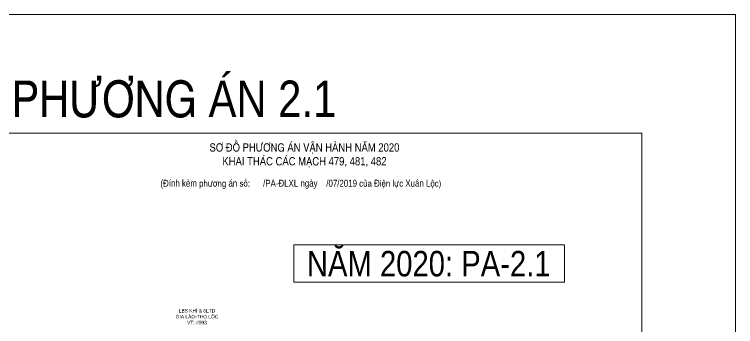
# Model space of a CAD drawing. Header units: inches. Extents: x 2152 to 4977, y -3144 to -873.
# Drawn here: x 2973.4 to 3403, y -1063.3 to -877.5 of the extents above; entities that cross this region are included whole.
import ezdxf

# ---------------------------------------------------------------- set-up
doc = ezdxf.new("R2010")
doc.units = ezdxf.units.IN
doc.header["$LTSCALE"] = 0.2
doc.header["$MEASUREMENT"] = 0
for name, color, linetype, lineweight in [('Day 22kV', 1, 'Continuous', 13), ('Khung', 7, 'Continuous', 13), ('Text', 7, 'Continuous', 9)]:
    doc.layers.add(name, color=color, linetype=linetype, lineweight=lineweight)
doc.styles.add('V-H-C', font='VHELVCN.TTF')

msp = doc.modelspace()

# ---------------------------------------------------------------- linework, layer by layer
at = {"layer": 'Day 22kV'}
msp.add_lwpolyline([(2801.12, -948.24), (3347.12, -948.24), (3347.12, -1334.34), (2801.12, -1334.34)], close=True, dxfattribs=at)
at = {"layer": 'Khung'}
msp.add_lwpolyline([(2740.34, -877.54), (3402.99, -877.54), (3402.99, -1783.53), (2740.34, -1783.53)], close=True, dxfattribs=at)
at = {"layer": 'Khung', "elevation": 2.59}
msp.add_lwpolyline([(3139.94, -1014.56), (3301.16, -1014.56), (3301.16, -1036.92), (3139.94, -1036.92)], close=True, dxfattribs=at)

# ---------------------------------------------------------------- texts
at = {"layer": 'Text', "attachment_point": 5, "style": 'V-H-C'}
for s, insert, char_height, width in [('PHÖÔNG AÙN 2.1', (3068.34, -928.04, 3.7), 21.7149, 773.2879), ('SÔ ÑOÀ PHÖÔNG AÙN VAÄN HAØNH NAÊM 2020\\PKHAI THAÙC CAÙC MAÏCH 479, 481, 482', (3146.2, -961.42, 0.84), 4.9259, 175.4148), ('(Ñính keøm phöông aùn soá:      /PA-ÑLXL ngaøy    /07/2019 cuûa Ñieän löïc Xuaân Loäc)', (3144.06, -978.61, 0.84), 4.1049, 160.7479), ('NAÊM 2020: PA-2.1', (3220.22, -1025.96, 2.59), 15.2004, 541.3015), ('LBS KHÍ & 6LTD\\PGIA LAØO-THOÏ LOÄC\\PVT: //093', (3082.17, -1057.39, 0.31), 2.1129, 24.2559)]:
    msp.add_mtext(s, dxfattribs=dict(at, insert=insert, char_height=char_height, width=width))

doc.saveas('drawing.dxf')
